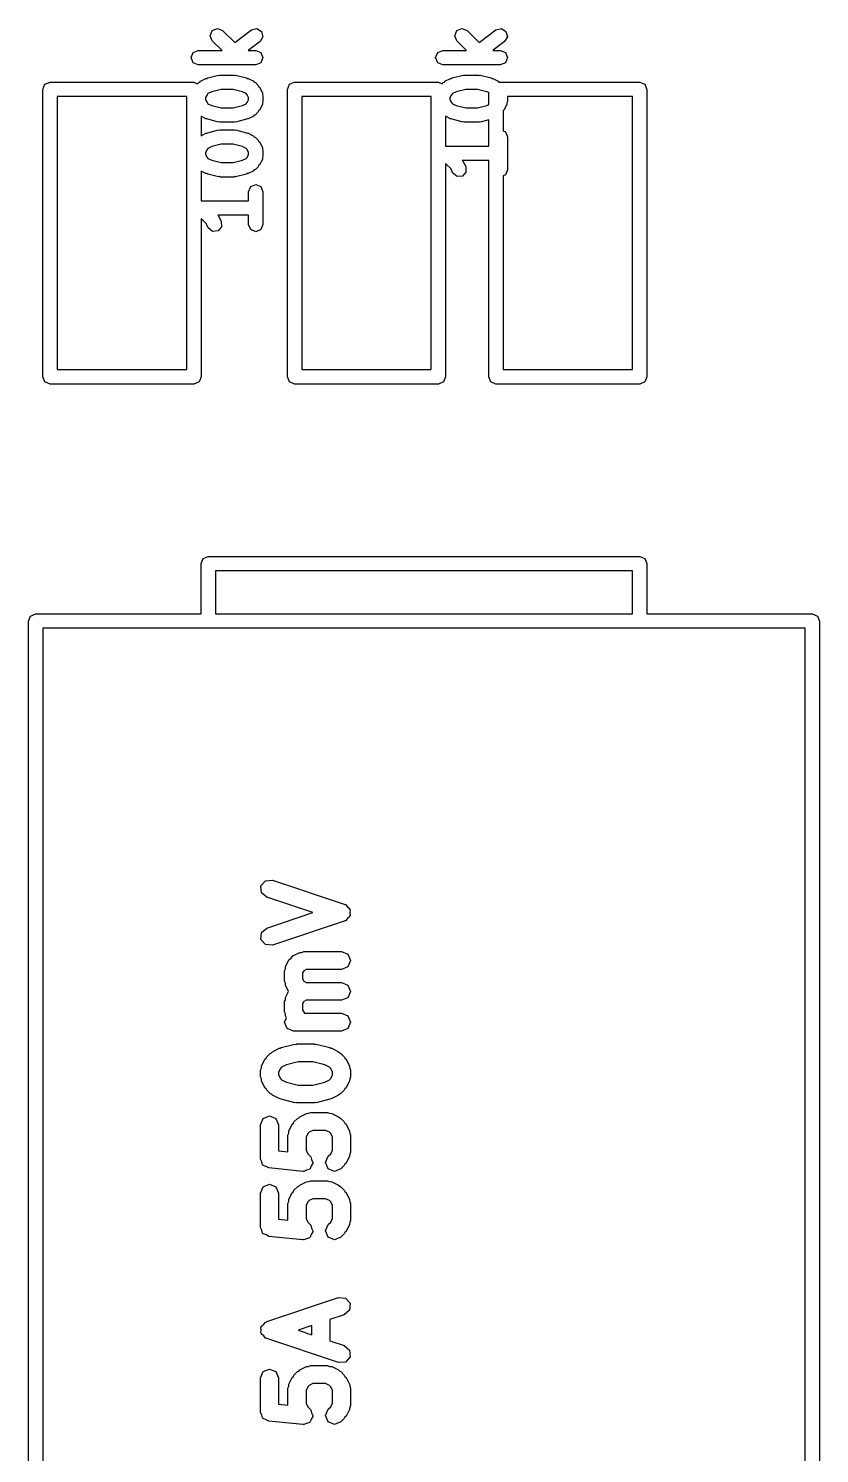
# Model space of a CAD drawing. Extents: x 97.5 to 143.9, y -109.8 to -49.
# Drawn here: x 114.475 to 117.225, y -98.846 to -93.888 of the extents above; entities that cross this region are included whole.
import ezdxf

# ---------------------------------------------------------------- set-up
doc = ezdxf.new("R2010")
doc.units = 0
doc.layers.add('BLACK', color=7, linetype='CONTINUOUS')

msp = doc.modelspace()

# ---------------------------------------------------------------- linework, layer by layer
at = {"layer": 'BLACK', "linetype": 'CONTINUOUS'}
for p, q in [((115.107, -93.9131), (115.114, -93.8954)), ((115.114, -93.8954), (115.132, -93.8881)), ((115.132, -93.8881), (115.15, -93.8954)), ((115.15, -93.8954), (115.192, -93.9372)), ((115.192, -93.9372), (115.25, -93.8931)), ((115.25, -93.8931), (115.269, -93.8883)), ((115.269, -93.8883), (115.285, -93.8981)), ((115.285, -93.8981), (115.29, -93.9166)), ((115.957, -93.9131), (115.964, -93.8954)), ((115.964, -93.8954), (115.982, -93.8881)), ((115.982, -93.8881), (116, -93.8954)), ((116, -93.8954), (116.042, -93.9372)), ((116.042, -93.9372), (116.1, -93.8931)), ((116.1, -93.8931), (116.119, -93.8883)), ((116.119, -93.8883), (116.135, -93.8981)), ((116.135, -93.8981), (116.14, -93.9166)), ((115.114, -93.9308), (115.107, -93.9131)), ((115.148, -93.9643), (115.114, -93.9308)), ((115.28, -93.9331), (115.239, -93.9643)), ((115.29, -93.9166), (115.28, -93.9331)), ((115.964, -93.9308), (115.957, -93.9131)), ((115.998, -93.9643), (115.964, -93.9308)), ((116.13, -93.9331), (116.089, -93.9643)), ((116.14, -93.9166), (116.13, -93.9331)), ((115.04, -93.9893), (115.048, -93.9716)), ((115.048, -94.007), (115.04, -93.9893)), ((115.048, -93.9716), (115.065, -93.9643)), ((115.065, -93.9643), (115.148, -93.9643)), ((115.239, -93.9643), (115.265, -93.9643)), ((115.265, -93.9643), (115.283, -93.9716)), ((115.283, -93.9716), (115.29, -93.9893)), ((115.29, -93.9893), (115.283, -94.007)), ((115.89, -93.9893), (115.898, -93.9716)), ((115.898, -94.007), (115.89, -93.9893)), ((115.898, -93.9716), (115.915, -93.9643)), ((115.915, -93.9643), (115.998, -93.9643)), ((116.089, -93.9643), (116.115, -93.9643)), ((116.115, -93.9643), (116.133, -93.9716)), ((116.133, -93.9716), (116.14, -93.9893)), ((116.14, -93.9893), (116.133, -94.007)), ((115.065, -94.0143), (115.048, -94.007)), ((115.208, -94.0143), (115.065, -94.0143)), ((115.098, -94.0603), (115.136, -94.0507)), ((115.136, -94.0507), (115.139, -94.0512)), ((115.139, -94.0512), (115.142, -94.05)), ((115.142, -94.05), (115.189, -94.05)), ((115.189, -94.05), (115.192, -94.0512)), ((115.192, -94.0512), (115.195, -94.0507)), ((115.195, -94.0507), (115.233, -94.0603)), ((115.265, -94.0143), (115.208, -94.0143)), ((115.208, -94.0143), (115.208, -94.0143)), ((115.208, -94.0143), (115.208, -94.0143)), ((115.283, -94.007), (115.265, -94.0143)), ((115.915, -94.0143), (115.898, -94.007)), ((116.058, -94.0143), (115.915, -94.0143)), ((115.948, -94.0603), (115.986, -94.0507)), ((115.986, -94.0507), (115.989, -94.0512)), ((115.989, -94.0512), (115.992, -94.05)), ((115.992, -94.05), (116.039, -94.05)), ((116.039, -94.05), (116.042, -94.0512)), ((116.042, -94.0512), (116.045, -94.0507)), ((116.045, -94.0507), (116.083, -94.0603)), ((116.115, -94.0143), (116.058, -94.0143)), ((116.058, -94.0143), (116.058, -94.0143)), ((116.058, -94.0143), (116.058, -94.0143)), ((116.133, -94.007), (116.115, -94.0143)), ((114.525, -94.1), (114.532, -94.0823)), ((114.525, -95.1), (114.525, -94.1)), ((114.532, -94.0823), (114.55, -94.075)), ((114.55, -94.075), (115.05, -94.075)), ((115.05, -94.075), (115.063, -94.0803)), ((115.063, -94.0803), (115.067, -94.0764)), ((115.067, -94.0764), (115.071, -94.0748)), ((115.071, -94.0748), (115.073, -94.0717)), ((115.073, -94.0717), (115.092, -94.0622)), ((115.092, -94.0622), (115.095, -94.062)), ((115.095, -94.062), (115.098, -94.0603)), ((115.145, -94.1), (115.112, -94.1081)), ((115.186, -94.1), (115.145, -94.1)), ((115.219, -94.1081), (115.186, -94.1)), ((115.233, -94.0603), (115.236, -94.062)), ((115.236, -94.062), (115.239, -94.0622)), ((115.239, -94.0622), (115.258, -94.0717)), ((115.258, -94.0717), (115.26, -94.0748)), ((115.26, -94.0748), (115.264, -94.0764)), ((115.264, -94.0764), (115.274, -94.0859)), ((115.274, -94.0859), (115.275, -94.0897)), ((115.275, -94.0897), (115.278, -94.0924)), ((115.278, -94.0924), (115.288, -94.1114)), ((115.375, -94.1), (115.382, -94.0823)), ((115.375, -95.1), (115.375, -94.1)), ((115.382, -94.0823), (115.4, -94.075)), ((115.4, -94.075), (115.9, -94.075)), ((115.9, -94.075), (115.913, -94.0803)), ((115.913, -94.0803), (115.917, -94.0764)), ((115.917, -94.0764), (115.921, -94.0748)), ((115.921, -94.0748), (115.923, -94.0717)), ((115.923, -94.0717), (115.942, -94.0622)), ((115.942, -94.0622), (115.945, -94.062)), ((115.945, -94.062), (115.948, -94.0603)), ((115.995, -94.1), (115.962, -94.1081)), ((116.036, -94.1), (115.995, -94.1)), ((116.069, -94.1081), (116.036, -94.1)), ((116.083, -94.0603), (116.086, -94.062)), ((116.086, -94.062), (116.089, -94.0622)), ((116.089, -94.0622), (116.108, -94.0717)), ((116.108, -94.0717), (116.11, -94.0748)), ((116.11, -94.0748), (116.111, -94.075)), ((116.111, -94.075), (116.6, -94.075)), ((116.6, -94.075), (116.618, -94.0823)), ((116.618, -94.0823), (116.625, -94.1)), ((116.625, -94.1), (116.625, -95.1)), ((114.575, -94.125), (114.575, -95.075)), ((115.025, -94.125), (114.575, -94.125)), ((115.025, -95.075), (115.025, -94.125)), ((115.096, -94.1184), (115.09, -94.1285)), ((115.09, -94.1285), (115.09, -94.1358)), ((115.09, -94.1358), (115.096, -94.1459)), ((115.099, -94.1146), (115.096, -94.1184)), ((115.096, -94.1459), (115.099, -94.1497)), ((115.112, -94.1081), (115.099, -94.1146)), ((115.099, -94.1497), (115.112, -94.1562)), ((115.232, -94.1146), (115.219, -94.1081)), ((115.219, -94.1562), (115.232, -94.1497)), ((115.235, -94.1184), (115.232, -94.1146)), ((115.232, -94.1497), (115.235, -94.1459)), ((115.24, -94.1285), (115.235, -94.1184)), ((115.235, -94.1459), (115.24, -94.1358)), ((115.24, -94.1358), (115.24, -94.1285)), ((115.288, -94.1114), (115.288, -94.1172)), ((115.288, -94.1172), (115.29, -94.1226)), ((115.29, -94.1417), (115.288, -94.147)), ((115.288, -94.147), (115.288, -94.1528)), ((115.29, -94.1226), (115.29, -94.1417)), ((115.425, -94.125), (115.425, -95.075)), ((115.875, -94.125), (115.425, -94.125)), ((115.875, -95.075), (115.875, -94.125)), ((115.946, -94.1184), (115.94, -94.1285)), ((115.94, -94.1285), (115.94, -94.1358)), ((115.94, -94.1358), (115.946, -94.1459)), ((115.949, -94.1146), (115.946, -94.1184)), ((115.946, -94.1459), (115.949, -94.1497)), ((115.962, -94.1081), (115.949, -94.1146)), ((115.949, -94.1497), (115.962, -94.1562)), ((116.075, -94.1113), (116.069, -94.1081)), ((116.075, -94.153), (116.075, -94.1113)), ((116.14, -94.1417), (116.138, -94.147)), ((116.138, -94.147), (116.138, -94.1528)), ((116.14, -94.125), (116.14, -94.1417)), ((116.575, -94.125), (116.14, -94.125)), ((116.575, -95.075), (116.575, -94.125)), ((115.092, -94.2021), (115.075, -94.1934)), ((115.075, -94.1934), (115.075, -94.2613)), ((115.112, -94.1562), (115.145, -94.1643)), ((115.145, -94.1643), (115.186, -94.1643)), ((115.186, -94.1643), (115.219, -94.1562)), ((115.258, -94.1926), (115.239, -94.2021)), ((115.26, -94.1895), (115.258, -94.1926)), ((115.264, -94.1879), (115.26, -94.1895)), ((115.274, -94.1784), (115.264, -94.1879)), ((115.275, -94.1746), (115.274, -94.1784)), ((115.278, -94.1719), (115.275, -94.1746)), ((115.288, -94.1528), (115.278, -94.1719)), ((115.942, -94.2021), (115.925, -94.1934)), ((115.925, -94.1934), (115.925, -94.2976)), ((115.962, -94.1562), (115.995, -94.1643)), ((115.995, -94.1643), (116.036, -94.1643)), ((116.036, -94.1643), (116.069, -94.1562)), ((116.069, -94.1562), (116.075, -94.153)), ((116.128, -94.1719), (116.125, -94.1746)), ((116.125, -94.1746), (116.125, -94.1751)), ((116.125, -94.1751), (116.125, -94.2444)), ((116.138, -94.1528), (116.128, -94.1719)), ((115.095, -94.2023), (115.092, -94.2021)), ((115.098, -94.204), (115.095, -94.2023)), ((115.136, -94.2135), (115.098, -94.204)), ((115.098, -94.2507), (115.136, -94.2412)), ((115.139, -94.2131), (115.136, -94.2135)), ((115.136, -94.2412), (115.139, -94.2417)), ((115.142, -94.2143), (115.139, -94.2131)), ((115.139, -94.2417), (115.142, -94.2405)), ((115.189, -94.2143), (115.142, -94.2143)), ((115.142, -94.2405), (115.189, -94.2405)), ((115.192, -94.2131), (115.189, -94.2143)), ((115.189, -94.2405), (115.192, -94.2417)), ((115.195, -94.2135), (115.192, -94.2131)), ((115.192, -94.2417), (115.195, -94.2412)), ((115.233, -94.204), (115.195, -94.2135)), ((115.195, -94.2412), (115.233, -94.2507)), ((115.236, -94.2023), (115.233, -94.204)), ((115.239, -94.2021), (115.236, -94.2023)), ((115.945, -94.2023), (115.942, -94.2021)), ((115.948, -94.204), (115.945, -94.2023)), ((115.986, -94.2135), (115.948, -94.204)), ((115.989, -94.2131), (115.986, -94.2135)), ((115.992, -94.2143), (115.989, -94.2131)), ((116.039, -94.2143), (115.992, -94.2143)), ((116.042, -94.2131), (116.039, -94.2143)), ((116.045, -94.2135), (116.042, -94.2131)), ((116.075, -94.2061), (116.045, -94.2135)), ((116.075, -94.2976), (116.075, -94.2061)), ((116.125, -94.2444), (116.133, -94.2478)), ((116.133, -94.2478), (116.14, -94.2655)), ((115.075, -94.2613), (115.092, -94.2526)), ((115.092, -94.2526), (115.095, -94.2524)), ((115.095, -94.2524), (115.098, -94.2507)), ((115.112, -94.2986), (115.099, -94.3051)), ((115.145, -94.2905), (115.112, -94.2986)), ((115.186, -94.2905), (115.145, -94.2905)), ((115.219, -94.2986), (115.186, -94.2905)), ((115.232, -94.3051), (115.219, -94.2986)), ((115.233, -94.2507), (115.236, -94.2524)), ((115.236, -94.2524), (115.239, -94.2526)), ((115.239, -94.2526), (115.258, -94.2622)), ((115.258, -94.2622), (115.26, -94.2653)), ((115.26, -94.2653), (115.264, -94.2668)), ((115.264, -94.2668), (115.274, -94.2764)), ((115.274, -94.2764), (115.275, -94.2802)), ((115.275, -94.2802), (115.278, -94.2829)), ((115.278, -94.2829), (115.288, -94.3019)), ((115.925, -94.2976), (116.075, -94.2976)), ((116.14, -94.2655), (116.14, -94.3798)), ((115.096, -94.3089), (115.09, -94.319)), ((115.09, -94.319), (115.09, -94.3262)), ((115.09, -94.3262), (115.096, -94.3364)), ((115.099, -94.3051), (115.096, -94.3089)), ((115.096, -94.3364), (115.099, -94.3402)), ((115.099, -94.3402), (115.112, -94.3466)), ((115.112, -94.3466), (115.145, -94.3548)), ((115.186, -94.3548), (115.219, -94.3466)), ((115.219, -94.3466), (115.232, -94.3402)), ((115.235, -94.3089), (115.232, -94.3051)), ((115.232, -94.3402), (115.235, -94.3364)), ((115.24, -94.319), (115.235, -94.3089)), ((115.235, -94.3364), (115.24, -94.3262)), ((115.24, -94.3262), (115.24, -94.319)), ((115.288, -94.3433), (115.278, -94.3624)), ((115.288, -94.3019), (115.288, -94.3077)), ((115.288, -94.3077), (115.29, -94.3131)), ((115.29, -94.3321), (115.288, -94.3375)), ((115.288, -94.3375), (115.288, -94.3433)), ((115.29, -94.3131), (115.29, -94.3321)), ((116.075, -94.3476), (115.983, -94.3476)), ((115.983, -94.3476), (115.985, -94.3495)), ((116.075, -95.1), (116.075, -94.3476)), ((115.092, -94.3926), (115.075, -94.3839)), ((115.075, -94.3839), (115.075, -94.4881)), ((115.095, -94.3928), (115.092, -94.3926)), ((115.098, -94.3945), (115.095, -94.3928)), ((115.136, -94.404), (115.098, -94.3945)), ((115.145, -94.3548), (115.186, -94.3548)), ((115.233, -94.3945), (115.195, -94.404)), ((115.236, -94.3928), (115.233, -94.3945)), ((115.239, -94.3926), (115.236, -94.3928)), ((115.258, -94.3831), (115.239, -94.3926)), ((115.26, -94.38), (115.258, -94.3831)), ((115.264, -94.3784), (115.26, -94.38)), ((115.274, -94.3689), (115.264, -94.3784)), ((115.275, -94.3651), (115.274, -94.3689)), ((115.278, -94.3624), (115.275, -94.3651)), ((115.928, -94.3611), (115.925, -94.359)), ((115.925, -94.359), (115.925, -95.1)), ((115.943, -94.3755), (115.928, -94.3611)), ((115.95, -94.3909), (115.943, -94.3755)), ((115.965, -94.4035), (115.95, -94.3909)), ((115.996, -94.3877), (115.984, -94.4021)), ((115.985, -94.3495), (115.995, -94.3686)), ((115.995, -94.3686), (115.996, -94.3877)), ((116.133, -94.3974), (116.125, -94.4008)), ((116.14, -94.3798), (116.133, -94.3974)), ((115.139, -94.4035), (115.136, -94.404)), ((115.142, -94.4048), (115.139, -94.4035)), ((115.189, -94.4048), (115.142, -94.4048)), ((115.192, -94.4035), (115.189, -94.4048)), ((115.195, -94.404), (115.192, -94.4035)), ((115.24, -94.456), (115.248, -94.4383)), ((115.248, -94.4383), (115.265, -94.431)), ((115.265, -94.431), (115.283, -94.4383)), ((115.283, -94.4383), (115.29, -94.456)), ((115.984, -94.4021), (115.965, -94.4035)), ((116.125, -94.4008), (116.125, -95.075)), ((115.075, -94.4881), (115.24, -94.4881)), ((115.24, -94.4881), (115.24, -94.456)), ((115.29, -94.456), (115.29, -94.5702)), ((115.24, -94.5381), (115.133, -94.5381)), ((115.133, -94.5381), (115.135, -94.54)), ((115.135, -94.54), (115.145, -94.5591)), ((115.24, -94.5702), (115.24, -94.5381)), ((115.078, -94.5516), (115.075, -94.5495)), ((115.075, -94.5495), (115.075, -95.1)), ((115.093, -94.566), (115.078, -94.5516)), ((115.1, -94.5814), (115.093, -94.566)), ((115.115, -94.594), (115.1, -94.5814)), ((115.134, -94.5926), (115.115, -94.594)), ((115.146, -94.5781), (115.134, -94.5926)), ((115.145, -94.5591), (115.146, -94.5781)), ((115.248, -94.5879), (115.24, -94.5702)), ((115.265, -94.5952), (115.248, -94.5879)), ((115.283, -94.5879), (115.265, -94.5952)), ((115.29, -94.5702), (115.283, -94.5879)), ((114.575, -95.075), (115.025, -95.075)), ((115.425, -95.075), (115.875, -95.075)), ((116.125, -95.075), (116.575, -95.075)), ((114.532, -95.1177), (114.525, -95.1)), ((114.55, -95.125), (114.532, -95.1177)), ((115.05, -95.125), (114.55, -95.125)), ((115.068, -95.1177), (115.05, -95.125)), ((115.075, -95.1), (115.068, -95.1177)), ((115.382, -95.1177), (115.375, -95.1)), ((115.4, -95.125), (115.382, -95.1177)), ((115.9, -95.125), (115.4, -95.125)), ((115.918, -95.1177), (115.9, -95.125)), ((115.925, -95.1), (115.918, -95.1177)), ((116.082, -95.1177), (116.075, -95.1)), ((116.1, -95.125), (116.082, -95.1177)), ((116.6, -95.125), (116.1, -95.125)), ((116.618, -95.1177), (116.6, -95.125)), ((116.625, -95.1), (116.618, -95.1177)), ((115.075, -95.75), (115.082, -95.7323)), ((115.082, -95.7323), (115.1, -95.725)), ((115.1, -95.725), (116.6, -95.725)), ((116.6, -95.725), (116.618, -95.7323)), ((116.618, -95.7323), (116.625, -95.75)), ((115.075, -95.925), (115.075, -95.75)), ((115.125, -95.775), (115.125, -95.925)), ((116.575, -95.775), (115.125, -95.775)), ((116.575, -95.925), (116.575, -95.775)), ((116.625, -95.75), (116.625, -95.925)), ((114.475, -95.95), (114.482, -95.9323)), ((114.482, -95.9323), (114.5, -95.925)), ((114.5, -95.925), (115.075, -95.925)), ((115.125, -95.925), (116.575, -95.925)), ((116.625, -95.925), (117.2, -95.925)), ((117.2, -95.925), (117.218, -95.9323)), ((117.218, -95.9323), (117.225, -95.95)), ((114.475, -99.4774), (114.475, -95.95)), ((117.175, -95.975), (114.525, -95.975)), ((114.525, -95.975), (114.525, -99.4774)), ((117.175, -99.4842), (117.175, -95.975)), ((117.225, -95.95), (117.225, -99.4774)), ((115.283, -96.8711), (115.299, -96.853)), ((115.285, -96.8949), (115.283, -96.8711)), ((115.299, -96.853), (115.323, -96.8513)), ((115.323, -96.8513), (115.573, -96.9346)), ((115.303, -96.9106), (115.285, -96.8949)), ((115.464, -96.9643), (115.303, -96.9106)), ((115.303, -97.018), (115.464, -96.9643)), ((115.573, -96.9346), (115.575, -96.9362)), ((115.575, -96.9362), (115.577, -96.9363)), ((115.577, -96.9363), (115.584, -96.9438)), ((115.584, -96.9438), (115.591, -96.9503)), ((115.591, -96.9503), (115.591, -96.9526)), ((115.591, -96.9526), (115.593, -96.9544)), ((115.593, -96.9742), (115.591, -96.9759)), ((115.591, -96.9759), (115.591, -96.9783)), ((115.593, -96.9544), (115.592, -96.9643)), ((115.592, -96.9643), (115.593, -96.9742)), ((115.285, -97.0336), (115.303, -97.018)), ((115.573, -96.9939), (115.323, -97.0773)), ((115.575, -96.9924), (115.573, -96.9939)), ((115.577, -96.9922), (115.575, -96.9924)), ((115.584, -96.9847), (115.577, -96.9922)), ((115.591, -96.9783), (115.584, -96.9847)), ((115.283, -97.0575), (115.285, -97.0336)), ((115.299, -97.0756), (115.283, -97.0575)), ((115.323, -97.0773), (115.299, -97.0756)), ((115.38, -97.1289), (115.388, -97.1224)), ((115.388, -97.1224), (115.394, -97.1149)), ((115.394, -97.1149), (115.418, -97.103)), ((115.418, -97.103), (115.425, -97.1025)), ((115.425, -97.1025), (115.432, -97.0997)), ((115.432, -97.0997), (115.563, -97.0997)), ((115.563, -97.0997), (115.585, -97.1089)), ((115.585, -97.1089), (115.594, -97.131)), ((115.365, -97.1667), (115.368, -97.1599)), ((115.365, -97.2024), (115.365, -97.1667)), ((115.368, -97.1527), (115.38, -97.1289)), ((115.368, -97.1599), (115.368, -97.1527)), ((115.432, -97.1662), (115.428, -97.174)), ((115.428, -97.174), (115.428, -97.195)), ((115.44, -97.1622), (115.432, -97.1662)), ((115.563, -97.1622), (115.44, -97.1622)), ((115.585, -97.153), (115.563, -97.1622)), ((115.594, -97.131), (115.585, -97.153)), ((115.368, -97.2091), (115.365, -97.2024)), ((115.368, -97.2164), (115.368, -97.2091)), ((115.379, -97.2381), (115.368, -97.2164)), ((115.428, -97.195), (115.432, -97.2029)), ((115.432, -97.2029), (115.44, -97.2068)), ((115.44, -97.2068), (115.563, -97.2068)), ((115.563, -97.2068), (115.585, -97.216)), ((115.585, -97.216), (115.594, -97.2381)), ((115.365, -97.2738), (115.368, -97.2671)), ((115.365, -97.3095), (115.365, -97.2738)), ((115.368, -97.2598), (115.379, -97.2381)), ((115.368, -97.2671), (115.368, -97.2598)), ((115.432, -97.2733), (115.428, -97.2812)), ((115.44, -97.2693), (115.432, -97.2733)), ((115.563, -97.2693), (115.44, -97.2693)), ((115.585, -97.2602), (115.563, -97.2693)), ((115.594, -97.2381), (115.585, -97.2602)), ((115.368, -97.3162), (115.365, -97.3095)), ((115.368, -97.3235), (115.368, -97.3162)), ((115.372, -97.3297), (115.368, -97.3235)), ((115.428, -97.2812), (115.428, -97.3021)), ((115.428, -97.3021), (115.434, -97.314)), ((115.434, -97.314), (115.563, -97.314)), ((115.563, -97.314), (115.585, -97.3231)), ((115.585, -97.3231), (115.594, -97.3452)), ((115.365, -97.3452), (115.372, -97.3297)), ((115.374, -97.3673), (115.365, -97.3452)), ((115.396, -97.3765), (115.374, -97.3673)), ((115.585, -97.3673), (115.563, -97.3765)), ((115.594, -97.3452), (115.585, -97.3673)), ((115.353, -97.434), (115.401, -97.4221)), ((115.563, -97.3765), (115.396, -97.3765)), ((115.401, -97.4221), (115.405, -97.4226)), ((115.405, -97.4226), (115.408, -97.4211)), ((115.408, -97.4211), (115.468, -97.4211)), ((115.468, -97.4211), (115.472, -97.4226)), ((115.472, -97.4226), (115.475, -97.4221)), ((115.475, -97.4221), (115.523, -97.434)), ((115.297, -97.4741), (115.301, -97.4708)), ((115.301, -97.4708), (115.303, -97.466)), ((115.303, -97.466), (115.315, -97.4541)), ((115.315, -97.4541), (115.32, -97.4521)), ((115.32, -97.4521), (115.323, -97.4482)), ((115.323, -97.4482), (115.347, -97.4363)), ((115.347, -97.4363), (115.35, -97.4361)), ((115.35, -97.4361), (115.353, -97.434)), ((115.523, -97.434), (115.526, -97.4361)), ((115.526, -97.4361), (115.529, -97.4363)), ((115.529, -97.4363), (115.553, -97.4482)), ((115.553, -97.4482), (115.557, -97.4521)), ((115.557, -97.4521), (115.561, -97.4541)), ((115.561, -97.4541), (115.573, -97.466)), ((115.573, -97.466), (115.575, -97.4707)), ((115.575, -97.4707), (115.579, -97.4741)), ((115.282, -97.5119), (115.285, -97.5052)), ((115.282, -97.5357), (115.282, -97.5119)), ((115.285, -97.4979), (115.297, -97.4741)), ((115.285, -97.5052), (115.285, -97.4979)), ((115.351, -97.5066), (115.344, -97.5193)), ((115.344, -97.5193), (115.344, -97.5283)), ((115.355, -97.5019), (115.351, -97.5066)), ((115.372, -97.4938), (115.355, -97.5019)), ((115.412, -97.4836), (115.372, -97.4938)), ((115.464, -97.4836), (115.412, -97.4836)), ((115.505, -97.4938), (115.464, -97.4836)), ((115.521, -97.5019), (115.505, -97.4938)), ((115.526, -97.5066), (115.521, -97.5019)), ((115.532, -97.5193), (115.526, -97.5066)), ((115.532, -97.5283), (115.532, -97.5193)), ((115.579, -97.4741), (115.591, -97.4979)), ((115.591, -97.4979), (115.592, -97.5052)), ((115.592, -97.5052), (115.594, -97.5119)), ((115.594, -97.5119), (115.594, -97.5357)), ((115.285, -97.5424), (115.282, -97.5357)), ((115.285, -97.5497), (115.285, -97.5424)), ((115.297, -97.5735), (115.285, -97.5497)), ((115.344, -97.5283), (115.351, -97.541)), ((115.351, -97.541), (115.355, -97.5457)), ((115.355, -97.5457), (115.372, -97.5538)), ((115.372, -97.5538), (115.412, -97.564)), ((115.412, -97.564), (115.464, -97.564)), ((115.464, -97.564), (115.505, -97.5538)), ((115.505, -97.5538), (115.521, -97.5457)), ((115.521, -97.5457), (115.526, -97.541)), ((115.526, -97.541), (115.532, -97.5283)), ((115.591, -97.5497), (115.579, -97.5735)), ((115.592, -97.5424), (115.591, -97.5497)), ((115.594, -97.5357), (115.592, -97.5424)), ((115.301, -97.5769), (115.297, -97.5735)), ((115.303, -97.5816), (115.301, -97.5769)), ((115.315, -97.5935), (115.303, -97.5816)), ((115.32, -97.5955), (115.315, -97.5935)), ((115.323, -97.5994), (115.32, -97.5955)), ((115.347, -97.6113), (115.323, -97.5994)), ((115.35, -97.6115), (115.347, -97.6113)), ((115.353, -97.6137), (115.35, -97.6115)), ((115.401, -97.6256), (115.353, -97.6137)), ((115.523, -97.6137), (115.475, -97.6256)), ((115.526, -97.6115), (115.523, -97.6137)), ((115.529, -97.6113), (115.526, -97.6115)), ((115.553, -97.5994), (115.529, -97.6113)), ((115.557, -97.5955), (115.553, -97.5994)), ((115.561, -97.5935), (115.557, -97.5955)), ((115.573, -97.5816), (115.561, -97.5935)), ((115.575, -97.5769), (115.573, -97.5816)), ((115.579, -97.5735), (115.575, -97.5769)), ((115.405, -97.625), (115.401, -97.6256)), ((115.408, -97.6265), (115.405, -97.625)), ((115.468, -97.6265), (115.408, -97.6265)), ((115.418, -97.6744), (115.442, -97.6625)), ((115.442, -97.6625), (115.449, -97.662)), ((115.449, -97.662), (115.456, -97.6592)), ((115.456, -97.6592), (115.515, -97.6592)), ((115.472, -97.625), (115.468, -97.6265)), ((115.475, -97.6256), (115.472, -97.625)), ((115.515, -97.6592), (115.522, -97.662)), ((115.522, -97.662), (115.529, -97.6625)), ((115.529, -97.6625), (115.553, -97.6744)), ((115.282, -97.7024), (115.291, -97.6803)), ((115.282, -97.8214), (115.282, -97.7024)), ((115.291, -97.6803), (115.313, -97.6711)), ((115.313, -97.6711), (115.335, -97.6803)), ((115.335, -97.6803), (115.344, -97.7024)), ((115.344, -97.7024), (115.344, -97.7931)), ((115.38, -97.7241), (115.392, -97.7003)), ((115.392, -97.7003), (115.396, -97.6969)), ((115.396, -97.6969), (115.398, -97.6922)), ((115.398, -97.6922), (115.41, -97.6803)), ((115.41, -97.6803), (115.415, -97.6783)), ((115.415, -97.6783), (115.418, -97.6744)), ((115.553, -97.6744), (115.557, -97.6783)), ((115.557, -97.6783), (115.561, -97.6803)), ((115.561, -97.6803), (115.573, -97.6922)), ((115.573, -97.6922), (115.575, -97.6969)), ((115.575, -97.6969), (115.579, -97.7003)), ((115.579, -97.7003), (115.591, -97.7241)), ((115.377, -97.7381), (115.38, -97.7314)), ((115.377, -97.7964), (115.377, -97.7381)), ((115.38, -97.7314), (115.38, -97.7241)), ((115.446, -97.7328), (115.44, -97.7455)), ((115.44, -97.7455), (115.44, -97.7902)), ((115.451, -97.7281), (115.446, -97.7328)), ((115.463, -97.7217), (115.451, -97.7281)), ((115.508, -97.7217), (115.463, -97.7217)), ((115.521, -97.7281), (115.508, -97.7217)), ((115.526, -97.7328), (115.521, -97.7281)), ((115.532, -97.7455), (115.526, -97.7328)), ((115.532, -97.7902), (115.532, -97.7455)), ((115.591, -97.7241), (115.592, -97.7314)), ((115.592, -97.7314), (115.594, -97.7381)), ((115.594, -97.7381), (115.594, -97.7976)), ((115.344, -97.7931), (115.377, -97.7964)), ((115.44, -97.7902), (115.446, -97.8029)), ((115.446, -97.8029), (115.454, -97.8112)), ((115.454, -97.8112), (115.455, -97.8128)), ((115.455, -97.8128), (115.456, -97.8135)), ((115.456, -97.8135), (115.459, -97.8236)), ((115.508, -97.8333), (115.517, -97.8112)), ((115.517, -97.8112), (115.526, -97.8029)), ((115.526, -97.8029), (115.532, -97.7902)), ((115.591, -97.8116), (115.579, -97.8354)), ((115.592, -97.8043), (115.591, -97.8116)), ((115.594, -97.7976), (115.592, -97.8043)), ((115.286, -97.8311), (115.282, -97.8214)), ((115.289, -97.8412), (115.286, -97.8311)), ((115.29, -97.842), (115.289, -97.8412)), ((115.291, -97.8435), (115.29, -97.842)), ((115.301, -97.8475), (115.291, -97.8435)), ((115.31, -97.8525), (115.301, -97.8475)), ((115.429, -97.8644), (115.31, -97.8525)), ((115.431, -97.864), (115.429, -97.8644)), ((115.432, -97.8646), (115.431, -97.864)), ((115.442, -97.8606), (115.432, -97.8646)), ((115.452, -97.8575), (115.442, -97.8606)), ((115.453, -97.8561), (115.452, -97.8575)), ((115.454, -97.8554), (115.453, -97.8561)), ((115.458, -97.8457), (115.454, -97.8554)), ((115.463, -97.8364), (115.458, -97.8457)), ((115.459, -97.8236), (115.463, -97.8333)), ((115.463, -97.8333), (115.463, -97.8349)), ((115.463, -97.8349), (115.463, -97.8364)), ((115.517, -97.8554), (115.508, -97.8333)), ((115.539, -97.8646), (115.517, -97.8554)), ((115.561, -97.8554), (115.539, -97.8646)), ((115.573, -97.8435), (115.561, -97.8554)), ((115.575, -97.8388), (115.573, -97.8435)), ((115.579, -97.8354), (115.575, -97.8388)), ((115.282, -97.9405), (115.291, -97.9184)), ((115.291, -97.9184), (115.313, -97.9092)), ((115.313, -97.9092), (115.335, -97.9184)), ((115.335, -97.9184), (115.344, -97.9405)), ((115.398, -97.9303), (115.41, -97.9184)), ((115.41, -97.9184), (115.415, -97.9164)), ((115.415, -97.9164), (115.418, -97.9125)), ((115.418, -97.9125), (115.442, -97.9006)), ((115.442, -97.9006), (115.449, -97.9001)), ((115.449, -97.9001), (115.456, -97.8973)), ((115.456, -97.8973), (115.515, -97.8973)), ((115.515, -97.8973), (115.522, -97.9001)), ((115.522, -97.9001), (115.529, -97.9006)), ((115.529, -97.9006), (115.553, -97.9125)), ((115.553, -97.9125), (115.557, -97.9164)), ((115.557, -97.9164), (115.561, -97.9184)), ((115.561, -97.9184), (115.573, -97.9303)), ((115.282, -98.0595), (115.282, -97.9405)), ((115.344, -97.9405), (115.344, -98.0312)), ((115.38, -97.9622), (115.392, -97.9384)), ((115.38, -97.9695), (115.38, -97.9622)), ((115.392, -97.9384), (115.396, -97.935)), ((115.396, -97.935), (115.398, -97.9303)), ((115.451, -97.9662), (115.446, -97.9709)), ((115.463, -97.9598), (115.451, -97.9662)), ((115.508, -97.9598), (115.463, -97.9598)), ((115.521, -97.9662), (115.508, -97.9598)), ((115.526, -97.9709), (115.521, -97.9662)), ((115.573, -97.9303), (115.575, -97.935)), ((115.575, -97.935), (115.579, -97.9384)), ((115.579, -97.9384), (115.591, -97.9622)), ((115.591, -97.9622), (115.592, -97.9695)), ((115.377, -97.9762), (115.38, -97.9695)), ((115.377, -98.0345), (115.377, -97.9762)), ((115.446, -97.9709), (115.44, -97.9836)), ((115.44, -97.9836), (115.44, -98.0283)), ((115.532, -97.9836), (115.526, -97.9709)), ((115.532, -98.0283), (115.532, -97.9836)), ((115.592, -97.9695), (115.594, -97.9762)), ((115.594, -97.9762), (115.594, -98.0357)), ((115.286, -98.0692), (115.282, -98.0595)), ((115.344, -98.0312), (115.377, -98.0345)), ((115.44, -98.0283), (115.446, -98.041)), ((115.446, -98.041), (115.454, -98.0493)), ((115.454, -98.0493), (115.455, -98.0509)), ((115.455, -98.0509), (115.456, -98.0516)), ((115.456, -98.0516), (115.459, -98.0617)), ((115.459, -98.0617), (115.463, -98.0714)), ((115.508, -98.0714), (115.517, -98.0493)), ((115.517, -98.0493), (115.526, -98.041)), ((115.526, -98.041), (115.532, -98.0283)), ((115.591, -98.0497), (115.579, -98.0735)), ((115.592, -98.0424), (115.591, -98.0497)), ((115.594, -98.0357), (115.592, -98.0424)), ((115.289, -98.0793), (115.286, -98.0692)), ((115.29, -98.0801), (115.289, -98.0793)), ((115.291, -98.0816), (115.29, -98.0801)), ((115.301, -98.0856), (115.291, -98.0816)), ((115.31, -98.0906), (115.301, -98.0856)), ((115.429, -98.1025), (115.31, -98.0906)), ((115.431, -98.102), (115.429, -98.1025)), ((115.432, -98.1027), (115.431, -98.102)), ((115.442, -98.0987), (115.432, -98.1027)), ((115.452, -98.0956), (115.442, -98.0987)), ((115.453, -98.0942), (115.452, -98.0956)), ((115.454, -98.0935), (115.453, -98.0942)), ((115.458, -98.0838), (115.454, -98.0935)), ((115.463, -98.0745), (115.458, -98.0838)), ((115.463, -98.0714), (115.463, -98.073)), ((115.463, -98.073), (115.463, -98.0745)), ((115.517, -98.0935), (115.508, -98.0714)), ((115.539, -98.1027), (115.517, -98.0935)), ((115.561, -98.0935), (115.539, -98.1027)), ((115.573, -98.0816), (115.561, -98.0935)), ((115.575, -98.0769), (115.573, -98.0816)), ((115.579, -98.0735), (115.575, -98.0769)), ((115.303, -98.387), (115.553, -98.3037)), ((115.553, -98.3037), (115.577, -98.3054)), ((115.577, -98.3054), (115.593, -98.3235)), ((115.573, -98.363), (115.523, -98.3797)), ((115.591, -98.3473), (115.573, -98.363)), ((115.593, -98.3235), (115.591, -98.3473)), ((115.283, -98.4068), (115.285, -98.405)), ((115.284, -98.4167), (115.283, -98.4068)), ((115.285, -98.4027), (115.293, -98.3962)), ((115.285, -98.405), (115.285, -98.4027)), ((115.293, -98.3962), (115.299, -98.3887)), ((115.299, -98.3887), (115.301, -98.3885)), ((115.301, -98.3885), (115.303, -98.387)), ((115.46, -98.4005), (115.412, -98.4167)), ((115.46, -98.4328), (115.46, -98.4005)), ((115.523, -98.3797), (115.523, -98.4537)), ((115.283, -98.4265), (115.284, -98.4167)), ((115.285, -98.4283), (115.283, -98.4265)), ((115.285, -98.4306), (115.285, -98.4283)), ((115.293, -98.4371), (115.285, -98.4306)), ((115.299, -98.4446), (115.293, -98.4371)), ((115.301, -98.4448), (115.299, -98.4446)), ((115.303, -98.4463), (115.301, -98.4448)), ((115.553, -98.5296), (115.303, -98.4463)), ((115.412, -98.4167), (115.46, -98.4328)), ((115.523, -98.4537), (115.573, -98.4704)), ((115.573, -98.4704), (115.591, -98.486)), ((115.593, -98.5099), (115.577, -98.528)), ((115.591, -98.486), (115.593, -98.5099)), ((115.282, -98.5833), (115.291, -98.5612)), ((115.291, -98.5612), (115.313, -98.5521)), ((115.313, -98.5521), (115.335, -98.5612)), ((115.335, -98.5612), (115.344, -98.5833)), ((115.398, -98.5731), (115.41, -98.5612)), ((115.41, -98.5612), (115.415, -98.5593)), ((115.415, -98.5593), (115.418, -98.5554)), ((115.418, -98.5554), (115.442, -98.5435)), ((115.442, -98.5435), (115.449, -98.543)), ((115.449, -98.543), (115.456, -98.5402)), ((115.456, -98.5402), (115.515, -98.5402)), ((115.515, -98.5402), (115.522, -98.543)), ((115.522, -98.543), (115.529, -98.5435)), ((115.529, -98.5435), (115.553, -98.5554)), ((115.577, -98.528), (115.553, -98.5296)), ((115.553, -98.5554), (115.557, -98.5593)), ((115.557, -98.5593), (115.561, -98.5612)), ((115.561, -98.5612), (115.573, -98.5731)), ((115.282, -98.7024), (115.282, -98.5833)), ((115.344, -98.5833), (115.344, -98.6741)), ((115.377, -98.619), (115.38, -98.6123)), ((115.38, -98.6051), (115.392, -98.5813)), ((115.38, -98.6123), (115.38, -98.6051)), ((115.392, -98.5813), (115.396, -98.5779)), ((115.396, -98.5779), (115.398, -98.5731)), ((115.451, -98.609), (115.446, -98.6137)), ((115.463, -98.6027), (115.451, -98.609)), ((115.508, -98.6027), (115.463, -98.6027)), ((115.521, -98.609), (115.508, -98.6027)), ((115.526, -98.6137), (115.521, -98.609)), ((115.573, -98.5731), (115.575, -98.5779)), ((115.575, -98.5779), (115.579, -98.5813)), ((115.579, -98.5813), (115.591, -98.6051)), ((115.591, -98.6051), (115.592, -98.6123)), ((115.592, -98.6123), (115.594, -98.619)), ((115.377, -98.6774), (115.377, -98.619)), ((115.446, -98.6137), (115.44, -98.6264)), ((115.44, -98.6264), (115.44, -98.6712)), ((115.532, -98.6264), (115.526, -98.6137)), ((115.532, -98.6712), (115.532, -98.6264)), ((115.594, -98.619), (115.594, -98.6786)), ((115.286, -98.7121), (115.282, -98.7024)), ((115.344, -98.6741), (115.377, -98.6774)), ((115.44, -98.6712), (115.446, -98.6839)), ((115.446, -98.6839), (115.454, -98.6922)), ((115.454, -98.6922), (115.455, -98.6937)), ((115.455, -98.6937), (115.456, -98.6945)), ((115.456, -98.6945), (115.459, -98.7046)), ((115.459, -98.7046), (115.463, -98.7143)), ((115.508, -98.7143), (115.517, -98.6922)), ((115.517, -98.6922), (115.526, -98.6839)), ((115.526, -98.6839), (115.532, -98.6712)), ((115.591, -98.6925), (115.579, -98.7164)), ((115.592, -98.6853), (115.591, -98.6925)), ((115.594, -98.6786), (115.592, -98.6853)), ((115.289, -98.7222), (115.286, -98.7121)), ((115.29, -98.723), (115.289, -98.7222)), ((115.291, -98.7245), (115.29, -98.723)), ((115.301, -98.7285), (115.291, -98.7245)), ((115.31, -98.7335), (115.301, -98.7285)), ((115.429, -98.7454), (115.31, -98.7335)), ((115.431, -98.7449), (115.429, -98.7454)), ((115.432, -98.7455), (115.431, -98.7449)), ((115.442, -98.7415), (115.432, -98.7455)), ((115.452, -98.7385), (115.442, -98.7415)), ((115.453, -98.737), (115.452, -98.7385)), ((115.454, -98.7364), (115.453, -98.737)), ((115.458, -98.7267), (115.454, -98.7364)), ((115.463, -98.7174), (115.458, -98.7267)), ((115.463, -98.7143), (115.463, -98.7158)), ((115.463, -98.7158), (115.463, -98.7174)), ((115.517, -98.7364), (115.508, -98.7143)), ((115.539, -98.7455), (115.517, -98.7364)), ((115.561, -98.7364), (115.539, -98.7455)), ((115.573, -98.7245), (115.561, -98.7364)), ((115.575, -98.7197), (115.573, -98.7245)), ((115.579, -98.7164), (115.575, -98.7197))]:
    msp.add_line(p, q, dxfattribs=at)

doc.saveas('drawing.dxf')
